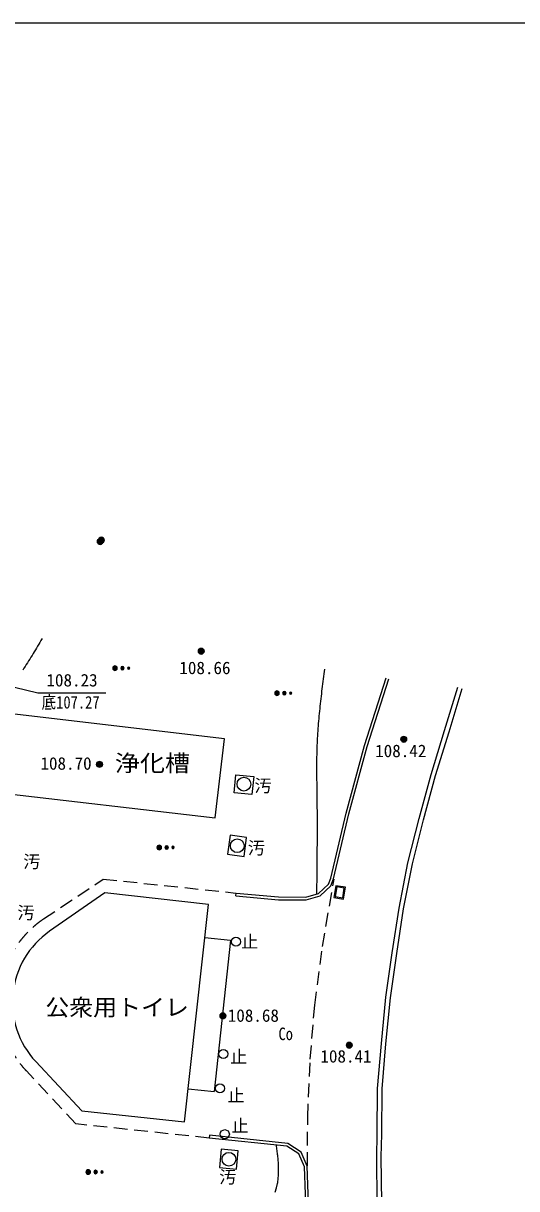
# Model space of a CAD drawing. Units: millimetres, scale not verified. Extents: x -97500 to 97500, y -67309 to 66872.
# Drawn here: x 47356 to 69002, y 15625 to 66750 of the extents above; entities that cross this region are included whole.
import ezdxf
from ezdxf.enums import TextEntityAlignment as Align

# ---------------------------------------------------------------- set-up
doc = ezdxf.new("R2010")
doc.units = ezdxf.units.MM
doc.header["$LTSCALE"] = 500
doc.linetypes.add('DASHED1', pattern=[1.8, 1.2, -0.6])
for name, color, linetype in [('0-0_S-TTL', 7, 'Continuous'), ('0-4_S-BGD', 7, 'Continuous'), ('0-8_S-BGD-LWCN', 7, 'Continuous')]:
    doc.layers.add(name, color=color, linetype=linetype)
doc.styles.add('ＭＳ ゴシック', font='')
doc.styles.get('ＭＳ ゴシック').set_extended_font_data('MS Gothic')

msp = doc.modelspace()

# ---------------------------------------------------------------- linework, layer by layer
at = {"layer": '0-0_S-TTL'}
msp.add_lwpolyline([(-97500, -66750), (97500, -66750), (97500, 66750), (-97500, 66750)], close=True, dxfattribs=at)
at = {"layer": '0-4_S-BGD'}
for p, q in [((50606.7, 44000), (50855.7, 44000)), ((50606.7, 44000), (50855.7, 44000)), ((50612.4, 44050), (50850, 44050)), ((50612.4, 44050), (50850, 44050)), ((50643.2, 44100), (50819.1, 44100)), ((50643.2, 44100), (50819.1, 44100)), ((50656.1, 44100), (50902.3, 44100)), ((50656.1, 44100), (50902.3, 44100)), ((50657.4, 44050), (50901, 44050)), ((50657.4, 44050), (50901, 44050)), ((50676.9, 44150), (50881.5, 44150)), ((50676.9, 44150), (50881.5, 44150)), ((50681.7, 44000), (50876.7, 44000)), ((50681.7, 44000), (50876.7, 44000)), ((50751.1, 44200), (50807.2, 44200)), ((50751.1, 44200), (50807.2, 44200)), ((50622.2, 43950), (50840.2, 43950)), ((50622.2, 43950), (50840.2, 43950)), ((50674.1, 43900), (50788.3, 43900)), ((50674.1, 43900), (50788.3, 43900)), ((55037.2, 39200), (55287.1, 39200)), ((55037.2, 39200), (55287.1, 39200)), ((55046.3, 39250), (55278.1, 39250)), ((55046.3, 39250), (55278.1, 39250)), ((55049.1, 39150), (55275.3, 39150)), ((55049.1, 39150), (55275.3, 39150)), ((55083.1, 39300), (55241.3, 39300)), ((55083.1, 39300), (55241.3, 39300)), ((55091.6, 39100), (55232.7, 39100)), ((55091.6, 39100), (55232.7, 39100)), ((51278.7, 38450), (51477.3, 38450)), ((51285.7, 38500), (51470.3, 38500)), ((51299.1, 38400), (51456.9, 38400)), ((51331.5, 38550), (51424.5, 38550)), ((51628.9, 38450), (51777.1, 38450)), ((51638.7, 38500), (51767.3, 38500)), ((51660, 38400), (51746, 38400)), ((51929.3, 38450), (52026.7, 38450)), ((51946.1, 38500), (52009.8, 38500)), ((58385.2, 37350), (58583.4, 37350)), ((58391.2, 37400), (58577.4, 37400)), ((58434.3, 37450), (58534.3, 37450)), ((58735.5, 37350), (58883.1, 37350)), ((58743.8, 37400), (58874.8, 37400)), ((59036.1, 37350), (59132.5, 37350)), ((59050.2, 37400), (59118.4, 37400)), ((58407, 37300), (58561.6, 37300)), ((58769.2, 37300), (58849.4, 37300)), ((63923.6, 35350), (64172.8, 35350)), ((63923.6, 35350), (64172.8, 35350)), ((63929.8, 35300), (64166.6, 35300)), ((63929.8, 35300), (64166.6, 35300)), ((63938.4, 35400), (64157.9, 35400)), ((63938.4, 35400), (64157.9, 35400)), ((63988.5, 35450), (64107.9, 35450)), ((63988.5, 35450), (64107.9, 35450)), ((63961.6, 35250), (64134.7, 35250)), ((63961.6, 35250), (64134.7, 35250)), ((50588.9, 34300), (50809.5, 34300)), ((50588.9, 34300), (50809.5, 34300)), ((50637.7, 34350), (50760.7, 34350)), ((50637.7, 34350), (50760.7, 34350)), ((50574.5, 34250), (50823.9, 34250)), ((50574.5, 34250), (50823.9, 34250)), ((50581.2, 34200), (50817.2, 34200)), ((50581.2, 34200), (50817.2, 34200)), ((50613.7, 34150), (50784.7, 34150)), ((50613.7, 34150), (50784.7, 34150)), ((53219.9, 30600), (53419.7, 30600)), ((53230.4, 30550), (53409.2, 30550)), ((53236.4, 30650), (53403.1, 30650)), ((53287.8, 30500), (53351.8, 30500)), ((53570, 30600), (53719.6, 30600)), ((53584.6, 30550), (53705, 30550)), ((53594.1, 30650), (53695.5, 30650)), ((53870.1, 30600), (53969.5, 30600)), ((53897.5, 30550), (53942.1, 30550)), ((56677.7, 28466.6), (56688.2, 28586.2)), ((55324.1, 26649.9), (56443.2, 26526.2)), ((56443.2, 26526.2), (55727.2, 19887.2)), ((55986.8, 23200), (56235.6, 23200)), ((55986.8, 23200), (56235.6, 23200)), ((55992, 23250), (56230.3, 23250)), ((55992, 23250), (56230.3, 23250)), ((56002.8, 23150), (56219.6, 23150)), ((56002.8, 23150), (56219.6, 23150)), ((56022.2, 23300), (56200.1, 23300)), ((56022.2, 23300), (56200.1, 23300)), ((56056.1, 23100), (56166.3, 23100)), ((56056.1, 23100), (56166.3, 23100)), ((61562.8, 22000), (61753.6, 22000)), ((61562.8, 22000), (61753.6, 22000)), ((61534.7, 21900), (61781.7, 21900)), ((61534.7, 21900), (61781.7, 21900)), ((61537, 21950), (61779.3, 21950)), ((61537, 21950), (61779.3, 21950)), ((61554.1, 21850), (61762.3, 21850)), ((61554.1, 21850), (61762.3, 21850)), ((61620.5, 21800), (61695.9, 21800)), ((61620.5, 21800), (61695.9, 21800)), ((54590.3, 20012.9), (55727.2, 19887.2)), ((55519.9, 17968.5), (55507.2, 17849.2)), ((50114.6, 16400), (50296.6, 16400)), ((50165.2, 16450), (50246.1, 16450)), ((50468.1, 16400), (50593.1, 16400)), ((50777.7, 16400), (50833.6, 16400)), ((50106, 16350), (50305.3, 16350)), ((50124.5, 16300), (50286.7, 16300)), ((50456.1, 16350), (50605.1, 16350)), ((50483.7, 16300), (50577.5, 16300)), ((50756.4, 16350), (50854.9, 16350))]:
    msp.add_line(p, q, dxfattribs=at)
for points in [[(45385.2, 38013.2), (47999.1, 37372.7), (50976.2, 37372.7)], [(56677.7, 28466.6), (58546.9, 28302.2), (59766.8, 28301.2), (60373.6, 28472.6), (60852.6, 28916.5), (60966.2, 29219.1), (61643.5, 32063.8), (62438.3, 35029.3), (63390.4, 37996.5)], [(56688.2, 28586.2), (58552.2, 28422.2), (59750.2, 28421.2), (60313.2, 28580.2), (60750.2, 28985.2), (60851.2, 29254.2), (61527.2, 32093.2), (62323.2, 35063.2), (63276.2, 38033.2)], [(62883.2, 15005.2), (62862.2, 17027.2), (62881.2, 18022.2), (62898.2, 20017.2), (63065.2, 21999.2), (63265.2, 24028.2), (63539.2, 25975.2), (63841.2, 27930.2), (64231.2, 29919.2), (64725.2, 31862.2), (65255.2, 33800.2), (65842.2, 35725.2), (66416.2, 37627.2)], [(63083.1, 15010.9), (63062.2, 17026.3), (63081.2, 18019.4), (63098.1, 20007.9), (63264.4, 21981), (63463.8, 24004.4), (63737, 25946), (64038.2, 27895.7), (64426.4, 29875.3), (64918.6, 31811.2), (65447.3, 33744.6), (66033.6, 35667.1), (66607.7, 37569.4)], [(47902.6, 21201.9), (49923.2, 19039.2), (54430.2, 18564.2), (55484.2, 28098.2), (50934.2, 28601.2), (48510.3, 26916.3)], [(75316.3, -23252.9), (73379.1, -20935), (71498.4, -18455.5), (69760.5, -15933.9), (68115.8, -13302.1), (66640.7, -10611.5), (65282.1, -7840.4), (64056.5, -5022.9), (62978.5, -2133.2), (62020.5, 807.8), (61254.4, 3786.1), (60687.6, 6838), (60239.4, 9852.5), (59957, 12919.3), (59850.1, 15396.9), (59807.3, 16607.4), (59544.1, 17233.7), (58954.5, 17603.6), (55519.9, 17968.5)], [(75224.2, -23329.8), (73285.2, -21009.8), (71401.2, -18525.8), (69660.2, -15999.8), (68012.2, -13362.8), (66534.2, -10666.8), (65173.2, -7890.8), (63945.2, -5067.8), (62865.2, -2172.8), (61905.2, 774.2), (61137.2, 3760.2), (60569.2, 6818.2), (60120.2, 9838.2), (59837.2, 12911.2), (59730.2, 15392.2), (59688.2, 16581.2), (59448.2, 17152.2), (58914.2, 17487.2), (55507.2, 17849.2)]]:
    msp.add_lwpolyline(points, dxfattribs=at)
for points in [[(45942.2, 33041.2), (55777.2, 31888.2), (56184.5, 35362.4), (46349.5, 36515.4)], [(56610.2, 32991.2), (56686.2, 33777.2), (57463.5, 33702), (57387.5, 32916)], [(56437.2, 31128.2), (56321.2, 30298.2), (57038.8, 30197.9), (57154.8, 31027.9)], [(61410.2, 28330.2), (61493.2, 28851.2), (61069.8, 28918.6), (60986.8, 28397.6)], [(56033.2, 17354.2), (55964.2, 16551.2), (56716.4, 16486.6), (56785.4, 17289.6)]]:
    msp.add_lwpolyline(points, close=True, dxfattribs=at)
at = {"layer": '0-4_S-BGD', "linetype": 'DASHED1'}
for points in [[(48247.1, 27456.7), (50856.2, 29207.2), (56687.2, 28595.2)], [(59822.2, 16626.2), (59835.2, 18745.2), (59945.2, 21313.2), (60142.2, 23672.2), (60483.2, 26246.2), (60987.2, 29211.2)], [(55507.2, 17849.2), (49656.2, 18464.2), (47477.5, 20805.4)]]:
    msp.add_lwpolyline(points, dxfattribs=at)
msp.add_lwpolyline([(61368.7, 28387.4), (61435.9, 28809.7), (61111.4, 28861.4), (61044.1, 28439.1)], close=True, dxfattribs=at)
at = {"layer": '0-4_S-BGD'}
for centre, radius in [((50731.2, 44011.2), 125), ((50779.2, 44078.2), 125), ((55162.2, 39203.2), 125), ((64048.2, 35340.2), 125), ((50699.2, 34241.2), 125), ((57034.2, 33371.9), 300), ((56744.2, 30667.7), 300), ((56687.2, 26459.2), 200), ((56111.2, 23212.2), 125), ((61658.2, 21919.2), 125), ((56136.2, 21538.2), 200), ((55984.2, 20026.2), 200), ((56196.2, 18015.2), 200), ((56374.6, 16919.2), 300)]:
    msp.add_circle(centre, radius, dxfattribs=at)
for centre, radius, start, end in [((50731.2, 44011.2), 125, 0, 180), ((50731.2, 44011.2), 125, 180, 0), ((50779.2, 44078.2), 125, 0, 180), ((50779.2, 44078.2), 125, 180, 0), ((55162.2, 39203.2), 125, 0, 180), ((55162.2, 39203.2), 125, 180, 0), ((51378, 38461.5), 100, 0, 180), ((51378, 38461.5), 100, 180, 0), ((51703, 38461.5), 75, 0, 180), ((51703, 38461.5), 75, 180, 0), ((51978, 38461.5), 50, 0, 180), ((51978, 38461.5), 50, 180, 0), ((58484.3, 37363.4), 100, 0, 180), ((58484.3, 37363.4), 100, 180, 0), ((58809.3, 37363.4), 75, 0, 180), ((58809.3, 37363.4), 75, 180, 0), ((59084.3, 37363.4), 50, 0, 180), ((59084.3, 37363.4), 50, 180, 0), ((64048.2, 35340.2), 125, 0, 180), ((64048.2, 35340.2), 125, 180, 0), ((50699.2, 34241.2), 125, 0, 180), ((50699.2, 34241.2), 125, 180, 0), ((53319.8, 30594.7), 100, 0, 180), ((53319.8, 30594.7), 100, 180, 0), ((53644.8, 30594.7), 75, 0, 180), ((53644.8, 30594.7), 75, 180, 0), ((53919.8, 30594.7), 50, 0, 180), ((53919.8, 30594.7), 50, 180, 0), ((50679.3, 23796.1), 3800, 124.80401, 223.0545), ((56111.2, 23212.2), 125, 0, 180), ((56111.2, 23212.2), 125, 180, 0), ((61658.2, 21919.2), 125, 0, 180), ((61658.2, 21919.2), 125, 180, 0), ((50205.6, 16358.5), 100, 0, 180), ((50530.6, 16358.5), 75, 0, 180), ((50805.6, 16358.5), 50, 0, 180), ((50205.6, 16358.5), 100, 180, 0), ((50530.6, 16358.5), 75, 180, 0), ((50805.6, 16358.5), 50, 180, 0)]:
    msp.add_arc(centre, radius, start, end, dxfattribs=at)
at = {"layer": '0-4_S-BGD', "linetype": 'DASHED1'}
msp.add_arc((50698.6, 23802.9), 4400, 123.85908, 222.94037, dxfattribs=at)
at = {"layer": '0-8_S-BGD-LWCN', "linetype": 'DASHED1'}
for points in [[(48178.9, 39755), (48130.5, 39672.8), (48082.2, 39590.7), (48033.8, 39508.6), (47985.3, 39426.6), (47936.6, 39344.7), (47887.8, 39262.9), (47838.8, 39181.3), (47789.6, 39099.9), (47740.1, 39018.6), (47690.3, 38937.6), (47640.2, 38856.9), (47589.8, 38776.4), (47538.9, 38696.2), (47487.6, 38616.3), (47435.9, 38536.8), (47383.7, 38457.7), (47330.9, 38379)], [(60420.8, 37120), (60433.5, 37228.5), (60446.3, 37337), (60459.4, 37445.5), (60472.6, 37554), (60486, 37662.4), (60499.6, 37770.9), (60513.3, 37879.3), (60527.1, 37987.8), (60541, 38096.2), (60554.9, 38204.7), (60568.9, 38313.1), (60582.9, 38421.5)], [(60242.8, 33369.7), (60241.7, 33455.2), (60240.8, 33540.8), (60239.9, 33626.3), (60239.1, 33711.8), (60238.5, 33797.3), (60237.9, 33882.7), (60237.6, 33968.2), (60237.4, 34053.7), (60237.4, 34139.1), (60237.5, 34224.6), (60237.9, 34310), (60238.6, 34395.5), (60239.4, 34480.9), (60240.5, 34566.3), (60241.9, 34651.7), (60243.6, 34737), (60245.6, 34822.4), (60248, 34907.7), (60250.6, 34993.1), (60253.7, 35078.4), (60257, 35163.7), (60261.9, 35272.6), (60267.4, 35381.4), (60273.5, 35490.3), (60280.1, 35599.1), (60287.3, 35707.9), (60295, 35816.6), (60303.2, 35925.3), (60311.9, 36034), (60321.1, 36142.7), (60330.7, 36251.4), (60340.7, 36360), (60351.1, 36468.6), (60361.9, 36577.2), (60373.1, 36685.8), (60384.6, 36794.4), (60396.4, 36902.9), (60408.5, 37011.5), (60420.8, 37120)], [(60235.2, 28558.2), (60236.9, 28692.9), (60238.5, 28827.5), (60240.1, 28962.2), (60241.7, 29096.9), (60243.2, 29231.6), (60244.7, 29366.3), (60246.2, 29501), (60247.7, 29635.7), (60249, 29770.3), (60250.4, 29905), (60251.6, 30039.7), (60252.8, 30174.4), (60253.8, 30309.2), (60254.8, 30443.9), (60255.7, 30578.6), (60256.5, 30713.3), (60257.2, 30848), (60257.8, 30982.8), (60258.2, 31117.5), (60258.5, 31252.2), (60258.7, 31387), (60258.7, 31521.7), (60258.6, 31656.5), (60258.3, 31791.3), (60257.8, 31926), (60257.2, 32060.8), (60256.4, 32195.6), (60255.4, 32330.4), (60254.2, 32465.2), (60252.8, 32600.1), (60251.8, 32685.6), (60250.8, 32771.1), (60249.7, 32856.6), (60248.5, 32942.1), (60247.3, 33027.6), (60246.2, 33113.2), (60245, 33198.7), (60243.9, 33284.2), (60242.8, 33369.7)], [(58404.3, 15479.6), (58462.4, 15663.2), (58506.6, 15850.2), (58516.5, 15903.7), (58525.2, 15957.4), (58532.8, 16011.4), (58539.3, 16065.7), (58544.8, 16120.2), (58549.3, 16175), (58552.9, 16230), (58555.5, 16285.2), (58557.3, 16340.6), (58558.3, 16396.2), (58558.5, 16451.9), (58557.9, 16507.9), (58556.6, 16564), (58554.6, 16620.3), (58552, 16676.8), (58548.8, 16733.4), (58545, 16790.1), (58540.8, 16846.9), (58536, 16903.9), (58530.8, 16960.9), (58525.3, 17018.1), (58519.3, 17075.3), (58513.1, 17132.6), (58506.6, 17190), (58499.8, 17247.4), (58492.9, 17304.9), (58485.7, 17362.4), (58478.5, 17419.9), (58471.2, 17477.5), (58463.8, 17535)]]:
    msp.add_lwpolyline(points, dxfattribs=at)

# ---------------------------------------------------------------- texts
at = {"layer": '0-4_S-BGD', "style": 'ＭＳ ゴシック'}
for s, p in [('108.66', (54202.5, 38033.3)), ('108.23', (48371.3, 37493.4)), ('108.42', (62793.6, 34392)), ('108.70', (48108.9, 33841.5)), ('汚', (57498.3, 32864.6)), ('汚', (57205.7, 30134)), ('汚', (47353.9, 29534.5)), ('汚', (47098.4, 27292.2)), ('止', (56913.4, 26022.3)), ('108.68', (56326.6, 22782)), ('止', (56425.8, 20970.7)), ('108.41', (60390.8, 20994.2)), ('止', (56308.8, 19273.8)), ('止', (56484.3, 17947.5)), ('汚', (55953, 15698.8))]:
    msp.add_text(s, height=549.9, dxfattribs=at).set_placement(p, align=Align.BOTTOM_LEFT)
for s, height, width, p in [('底107.27', 549.9, 0.85, (48159.6, 36525.6)), ('浄化槽', 733.1, 1.1, (51371.9, 33708)), ('公衆用トイレ', 733.1, 1.05, (48321.8, 22996)), ('Co', 549.9, 0.85, (58551, 21978.7))]:
    msp.add_text(s, height=height, dxfattribs=dict(at, width=width)).set_placement(p, align=Align.BOTTOM_LEFT)

doc.saveas('drawing.dxf')
